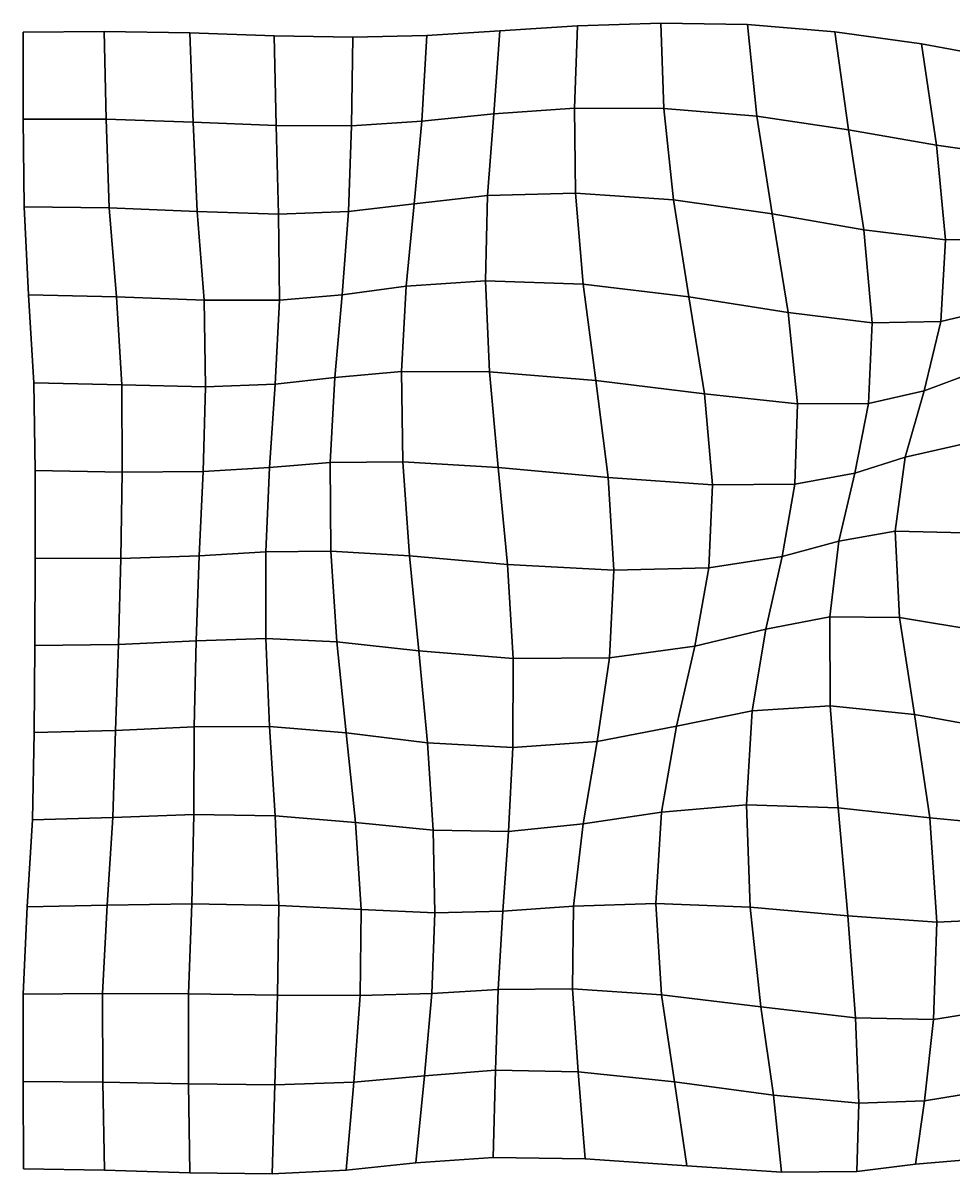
# Model space of a CAD drawing. Extents: x -161 to 229, y -138 to 124.
# Drawn here: x -160.6 to 40.1, y -127.1 to 121 of the extents above; entities that cross this region are included whole.
import ezdxf

# ---------------------------------------------------------------- set-up
doc = ezdxf.new("R2010")
doc.units = 0

msp = doc.modelspace()

# ---------------------------------------------------------------- linework, layer by layer
for points in [[(-160.51889, 100.206902, -1.350484), (-142.672607, 100.2211, -1.417544), (-143.060898, 119.152657, -1.379522), (-160.54216, 119.004776, -1.329507)], [(-160.51889, 100.206902, -1.350484), (-160.54216, 119.004776, -1.329507), (-143.060898, 119.152657, -1.379522), (-142.672607, 100.2211, -1.417544)], [(-142.672607, 100.2211, -1.417544), (-123.917938, 99.605347, -1.398098), (-124.608162, 118.828033, -1.398664), (-143.060898, 119.152657, -1.379522)], [(-142.672607, 100.2211, -1.417544), (-143.060898, 119.152657, -1.379522), (-124.608162, 118.828033, -1.398664), (-123.917938, 99.605347, -1.398098)], [(-74.658783, 99.77108, -1.333879), (-59.130985, 101.381088, -1.158258), (-57.776791, 119.251335, -1.360651), (-73.548645, 118.254532, -1.523174)], [(-74.658783, 99.77108, -1.333879), (-73.548645, 118.254532, -1.523174), (-57.776791, 119.251335, -1.360651), (-59.130985, 101.381088, -1.158258)], [(-59.130985, 101.381088, -1.158258), (-41.726849, 102.612389, -0.76371), (-41.057915, 120.353127, -0.906787), (-57.776791, 119.251335, -1.360651)], [(-59.130985, 101.381088, -1.158258), (-57.776791, 119.251335, -1.360651), (-41.057915, 120.353127, -0.906787), (-41.726849, 102.612389, -0.76371)], [(-41.726849, 102.612389, -0.76371), (-22.471493, 102.557541, -0.380749), (-23.0812, 120.950951, -0.343269), (-41.057915, 120.353127, -0.906787)], [(-41.726849, 102.612389, -0.76371), (-41.057915, 120.353127, -0.906787), (-23.0812, 120.950951, -0.343269), (-22.471493, 102.557541, -0.380749)], [(-22.471493, 102.557541, -0.380749), (-2.432831, 100.884651, -0.346784), (-4.402767, 120.596924, -0.018966), (-23.0812, 120.950951, -0.343269)], [(-22.471493, 102.557541, -0.380749), (-23.0812, 120.950951, -0.343269), (-4.402767, 120.596924, -0.018966), (-2.432831, 100.884651, -0.346784)], [(-2.432831, 100.884651, -0.346784), (17.339508, 97.95549, -0.771732), (14.386477, 119.079758, -0.158898), (-4.402767, 120.596924, -0.018966)], [(-2.432831, 100.884651, -0.346784), (-4.402767, 120.596924, -0.018966), (14.386477, 119.079758, -0.158898), (17.339508, 97.95549, -0.771732)], [(17.339508, 97.95549, -0.771732), (36.316071, 94.650383, -1.379621), (33.092003, 116.441978, -0.65434), (14.386477, 119.079758, -0.158898)], [(17.339508, 97.95549, -0.771732), (14.386477, 119.079758, -0.158898), (33.092003, 116.441978, -0.65434), (36.316071, 94.650383, -1.379621)], [(-123.917938, 99.605347, -1.398098), (-105.990196, 98.848091, -1.339031), (-106.459496, 118.210686, -1.41278), (-124.608162, 118.828033, -1.398664)], [(-123.917938, 99.605347, -1.398098), (-124.608162, 118.828033, -1.398664), (-106.459496, 118.210686, -1.41278), (-105.990196, 98.848091, -1.339031)], [(-105.990196, 98.848091, -1.339031), (-89.754272, 98.776848, -1.335961), (-89.514626, 117.878281, -1.478416), (-106.459496, 118.210686, -1.41278)], [(-105.990196, 98.848091, -1.339031), (-106.459496, 118.210686, -1.41278), (-89.514626, 117.878281, -1.478416), (-89.754272, 98.776848, -1.335961)], [(-89.754272, 98.776848, -1.335961), (-74.658783, 99.77108, -1.333879), (-73.548645, 118.254532, -1.523174), (-89.514626, 117.878281, -1.478416)], [(-89.754272, 98.776848, -1.335961), (-89.514626, 117.878281, -1.478416), (-73.548645, 118.254532, -1.523174), (-74.658783, 99.77108, -1.333879)], [(36.316071, 94.650383, -1.379621), (54.323746, 92.058968, -1.671245), (51.72184, 113.031387, -1.115217), (33.092003, 116.441978, -0.65434)], [(36.316071, 94.650383, -1.379621), (33.092003, 116.441978, -0.65434), (51.72184, 113.031387, -1.115217), (54.323746, 92.058968, -1.671245)], [(-60.453434, 83.765572, -1.156112), (-41.52018, 84.311989, -0.947823), (-41.726849, 102.612389, -0.76371), (-59.130985, 101.381088, -1.158258)], [(-60.453434, 83.765572, -1.156112), (-59.130985, 101.381088, -1.158258), (-41.726849, 102.612389, -0.76371), (-41.52018, 84.311989, -0.947823)], [(-41.52018, 84.311989, -0.947823), (-20.39583, 82.879707, -0.758034), (-22.471493, 102.557541, -0.380749), (-41.726849, 102.612389, -0.76371)], [(-41.52018, 84.311989, -0.947823), (-41.726849, 102.612389, -0.76371), (-22.471493, 102.557541, -0.380749), (-20.39583, 82.879707, -0.758034)], [(-20.39583, 82.879707, -0.758034), (0.874922, 79.823151, -0.862395), (-2.432831, 100.884651, -0.346784), (-22.471493, 102.557541, -0.380749)], [(-20.39583, 82.879707, -0.758034), (-22.471493, 102.557541, -0.380749), (-2.432831, 100.884651, -0.346784), (0.874922, 79.823151, -0.862395)], [(-160.35849, 81.339775, -1.373978), (-142.0345, 81.115944, -1.444877), (-142.672607, 100.2211, -1.417544), (-160.51889, 100.206902, -1.350484)], [(-160.35849, 81.339775, -1.373978), (-160.51889, 100.206902, -1.350484), (-142.672607, 100.2211, -1.417544), (-142.0345, 81.115944, -1.444877)], [(-142.0345, 81.115944, -1.444877), (-123.013344, 80.311874, -1.352963), (-123.917938, 99.605347, -1.398098), (-142.672607, 100.2211, -1.417544)], [(-142.0345, 81.115944, -1.444877), (-142.672607, 100.2211, -1.417544), (-123.917938, 99.605347, -1.398098), (-123.013344, 80.311874, -1.352963)], [(-123.013344, 80.311874, -1.352963), (-105.496635, 79.757317, -1.194169), (-105.990196, 98.848091, -1.339031), (-123.917938, 99.605347, -1.398098)], [(-123.013344, 80.311874, -1.352963), (-123.917938, 99.605347, -1.398098), (-105.990196, 98.848091, -1.339031), (-105.496635, 79.757317, -1.194169)], [(-90.424072, 80.313591, -1.145429), (-76.306931, 81.985573, -1.194662), (-74.658783, 99.77108, -1.333879), (-89.754272, 98.776848, -1.335961)], [(-90.424072, 80.313591, -1.145429), (-89.754272, 98.776848, -1.335961), (-74.658783, 99.77108, -1.333879), (-76.306931, 81.985573, -1.194662)], [(-76.306931, 81.985573, -1.194662), (-60.453434, 83.765572, -1.156112), (-59.130985, 101.381088, -1.158258), (-74.658783, 99.77108, -1.333879)], [(-76.306931, 81.985573, -1.194662), (-74.658783, 99.77108, -1.333879), (-59.130985, 101.381088, -1.158258), (-60.453434, 83.765572, -1.156112)], [(0.874922, 79.823151, -0.862395), (20.616722, 76.416336, -1.287392), (17.339508, 97.95549, -0.771732), (-2.432831, 100.884651, -0.346784)], [(0.874922, 79.823151, -0.862395), (-2.432831, 100.884651, -0.346784), (17.339508, 97.95549, -0.771732), (20.616722, 76.416336, -1.287392)], [(-105.496635, 79.757317, -1.194169), (-90.424072, 80.313591, -1.145429), (-89.754272, 98.776848, -1.335961), (-105.990196, 98.848091, -1.339031)], [(-105.496635, 79.757317, -1.194169), (-105.990196, 98.848091, -1.339031), (-89.754272, 98.776848, -1.335961), (-90.424072, 80.313591, -1.145429)], [(20.616722, 76.416336, -1.287392), (38.222828, 74.210892, -1.703419), (36.316071, 94.650383, -1.379621), (17.339508, 97.95549, -0.771732)], [(20.616722, 76.416336, -1.287392), (17.339508, 97.95549, -0.771732), (36.316071, 94.650383, -1.379621), (38.222828, 74.210892, -1.703419)], [(38.222828, 74.210892, -1.703419), (53.948666, 74.336304, -1.655033), (54.323746, 92.058968, -1.671245), (36.316071, 94.650383, -1.379621)], [(38.222828, 74.210892, -1.703419), (36.316071, 94.650383, -1.379621), (54.323746, 92.058968, -1.671245), (53.948666, 74.336304, -1.655033)], [(-91.765335, 62.406403, -0.946359), (-77.999397, 64.273903, -1.167776), (-76.306931, 81.985573, -1.194662), (-90.424072, 80.313591, -1.145429)], [(-91.765335, 62.406403, -0.946359), (-90.424072, 80.313591, -1.145429), (-76.306931, 81.985573, -1.194662), (-77.999397, 64.273903, -1.167776)], [(-77.999397, 64.273903, -1.167776), (-60.906918, 65.424217, -1.400654), (-60.453434, 83.765572, -1.156112), (-76.306931, 81.985573, -1.194662)], [(-77.999397, 64.273903, -1.167776), (-76.306931, 81.985573, -1.194662), (-60.453434, 83.765572, -1.156112), (-60.906918, 65.424217, -1.400654)], [(-60.906918, 65.424217, -1.400654), (-39.858826, 64.670479, -1.419345), (-41.52018, 84.311989, -0.947823), (-60.453434, 83.765572, -1.156112)], [(-60.906918, 65.424217, -1.400654), (-60.453434, 83.765572, -1.156112), (-41.52018, 84.311989, -0.947823), (-39.858826, 64.670479, -1.419345)], [(-39.858826, 64.670479, -1.419345), (-17.059813, 61.970341, -1.281474), (-20.39583, 82.879707, -0.758034), (-41.52018, 84.311989, -0.947823)], [(-39.858826, 64.670479, -1.419345), (-41.52018, 84.311989, -0.947823), (-20.39583, 82.879707, -0.758034), (-17.059813, 61.970341, -1.281474)], [(-17.059813, 61.970341, -1.281474), (4.350442, 58.576202, -1.205654), (0.874922, 79.823151, -0.862395), (-20.39583, 82.879707, -0.758034)], [(-17.059813, 61.970341, -1.281474), (-20.39583, 82.879707, -0.758034), (0.874922, 79.823151, -0.862395), (4.350442, 58.576202, -1.205654)], [(-159.370438, 62.408154, -1.398671), (-140.450912, 61.97316, -1.458838), (-142.0345, 81.115944, -1.444877), (-160.35849, 81.339775, -1.373978)], [(-159.370438, 62.408154, -1.398671), (-160.35849, 81.339775, -1.373978), (-142.0345, 81.115944, -1.444877), (-140.450912, 61.97316, -1.458838)], [(-140.450912, 61.97316, -1.458838), (-121.548904, 61.249786, -1.263791), (-123.013344, 80.311874, -1.352963), (-142.0345, 81.115944, -1.444877)], [(-140.450912, 61.97316, -1.458838), (-142.0345, 81.115944, -1.444877), (-123.013344, 80.311874, -1.352963), (-121.548904, 61.249786, -1.263791)], [(-121.548904, 61.249786, -1.263791), (-105.31974, 61.210968, -0.99194), (-105.496635, 79.757317, -1.194169), (-123.013344, 80.311874, -1.352963)], [(-121.548904, 61.249786, -1.263791), (-123.013344, 80.311874, -1.352963), (-105.496635, 79.757317, -1.194169), (-105.31974, 61.210968, -0.99194)], [(-105.31974, 61.210968, -0.99194), (-91.765335, 62.406403, -0.946359), (-90.424072, 80.313591, -1.145429), (-105.496635, 79.757317, -1.194169)], [(-105.31974, 61.210968, -0.99194), (-105.496635, 79.757317, -1.194169), (-90.424072, 80.313591, -1.145429), (-91.765335, 62.406403, -0.946359)], [(4.350442, 58.576202, -1.205654), (22.442532, 56.333519, -1.252821), (20.616722, 76.416336, -1.287392), (0.874922, 79.823151, -0.862395)], [(4.350442, 58.576202, -1.205654), (0.874922, 79.823151, -0.862395), (20.616722, 76.416336, -1.287392), (22.442532, 56.333519, -1.252821)], [(22.442532, 56.333519, -1.252821), (37.265915, 56.646114, -1.210365), (38.222828, 74.210892, -1.703419), (20.616722, 76.416336, -1.287392)], [(22.442532, 56.333519, -1.252821), (20.616722, 76.416336, -1.287392), (38.222828, 74.210892, -1.703419), (37.265915, 56.646114, -1.210365)], [(37.265915, 56.646114, -1.210365), (50.242908, 59.742809, -0.797752), (53.948666, 74.336304, -1.655033), (38.222828, 74.210892, -1.703419)], [(37.265915, 56.646114, -1.210365), (38.222828, 74.210892, -1.703419), (53.948666, 74.336304, -1.655033), (50.242908, 59.742809, -0.797752)], [(-78.975105, 45.867401, -1.26014), (-60.037849, 45.810593, -1.861385), (-60.906918, 65.424217, -1.400654), (-77.999397, 64.273903, -1.167776)], [(-78.975105, 45.867401, -1.26014), (-77.999397, 64.273903, -1.167776), (-60.906918, 65.424217, -1.400654), (-60.037849, 45.810593, -1.861385)], [(-60.037849, 45.810593, -1.861385), (-37.099655, 43.917477, -2.085652), (-39.858826, 64.670479, -1.419345), (-60.906918, 65.424217, -1.400654)], [(-60.037849, 45.810593, -1.861385), (-60.906918, 65.424217, -1.400654), (-39.858826, 64.670479, -1.419345), (-37.099655, 43.917477, -2.085652)], [(-37.099655, 43.917477, -2.085652), (-13.723707, 41.032642, -1.793553), (-17.059813, 61.970341, -1.281474), (-39.858826, 64.670479, -1.419345)], [(-37.099655, 43.917477, -2.085652), (-39.858826, 64.670479, -1.419345), (-17.059813, 61.970341, -1.281474), (-13.723707, 41.032642, -1.793553)], [(-158.26004, 43.454094, -1.423169), (-139.314026, 42.957424, -1.461631), (-140.450912, 61.97316, -1.458838), (-159.370438, 62.408154, -1.398671)], [(-158.26004, 43.454094, -1.423169), (-159.370438, 62.408154, -1.398671), (-140.450912, 61.97316, -1.458838), (-139.314026, 42.957424, -1.461631)], [(-106.24868, 43.12743, -0.751917), (-93.394592, 44.553463, -0.759688), (-91.765335, 62.406403, -0.946359), (-105.31974, 61.210968, -0.99194)], [(-106.24868, 43.12743, -0.751917), (-105.31974, 61.210968, -0.99194), (-91.765335, 62.406403, -0.946359), (-93.394592, 44.553463, -0.759688)], [(-93.394592, 44.553463, -0.759688), (-78.975105, 45.867401, -1.26014), (-77.999397, 64.273903, -1.167776), (-91.765335, 62.406403, -0.946359)], [(-93.394592, 44.553463, -0.759688), (-91.765335, 62.406403, -0.946359), (-77.999397, 64.273903, -1.167776), (-78.975105, 45.867401, -1.26014)], [(-139.314026, 42.957424, -1.461631), (-121.220764, 42.590012, -1.141538), (-121.548904, 61.249786, -1.263791), (-140.450912, 61.97316, -1.458838)], [(-139.314026, 42.957424, -1.461631), (-140.450912, 61.97316, -1.458838), (-121.548904, 61.249786, -1.263791), (-121.220764, 42.590012, -1.141538)], [(-121.220764, 42.590012, -1.141538), (-106.24868, 43.12743, -0.751917), (-105.31974, 61.210968, -0.99194), (-121.548904, 61.249786, -1.263791)], [(-121.220764, 42.590012, -1.141538), (-121.548904, 61.249786, -1.263791), (-105.31974, 61.210968, -0.99194), (-106.24868, 43.12743, -0.751917)], [(-13.723707, 41.032642, -1.793553), (6.326408, 38.878426, -1.194698), (4.350442, 58.576202, -1.205654), (-17.059813, 61.970341, -1.281474)], [(-13.723707, 41.032642, -1.793553), (-17.059813, 61.970341, -1.281474), (4.350442, 58.576202, -1.205654), (6.326408, 38.878426, -1.194698)], [(33.677258, 41.702492, 0.10198), (45.201103, 45.981449, 0.764646), (50.242908, 59.742809, -0.797752), (37.265915, 56.646114, -1.210365)], [(33.677258, 41.702492, 0.10198), (37.265915, 56.646114, -1.210365), (50.242908, 59.742809, -0.797752), (45.201103, 45.981449, 0.764646)], [(6.326408, 38.878426, -1.194698), (21.657001, 38.982094, -0.538232), (22.442532, 56.333519, -1.252821), (4.350442, 58.576202, -1.205654)], [(6.326408, 38.878426, -1.194698), (4.350442, 58.576202, -1.205654), (22.442532, 56.333519, -1.252821), (21.657001, 38.982094, -0.538232)], [(21.657001, 38.982094, -0.538232), (33.677258, 41.702492, 0.10198), (37.265915, 56.646114, -1.210365), (22.442532, 56.333519, -1.252821)], [(21.657001, 38.982094, -0.538232), (22.442532, 56.333519, -1.252821), (37.265915, 56.646114, -1.210365), (33.677258, 41.702492, 0.10198)], [(-94.408295, 26.217476, -0.574484), (-78.711784, 26.40266, -1.414841), (-78.975105, 45.867401, -1.26014), (-93.394592, 44.553463, -0.759688)], [(-94.408295, 26.217476, -0.574484), (-93.394592, 44.553463, -0.759688), (-78.975105, 45.867401, -1.26014), (-78.711784, 26.40266, -1.414841)], [(-78.711784, 26.40266, -1.414841), (-58.151173, 25.169474, -2.451114), (-60.037849, 45.810593, -1.861385), (-78.975105, 45.867401, -1.26014)], [(-78.711784, 26.40266, -1.414841), (-78.975105, 45.867401, -1.26014), (-60.037849, 45.810593, -1.861385), (-58.151173, 25.169474, -2.451114)], [(-58.151173, 25.169474, -2.451114), (-34.455402, 23.045593, -2.875261), (-37.099655, 43.917477, -2.085652), (-60.037849, 45.810593, -1.861385)], [(-58.151173, 25.169474, -2.451114), (-60.037849, 45.810593, -1.861385), (-37.099655, 43.917477, -2.085652), (-34.455402, 23.045593, -2.875261)], [(29.541651, 27.385429, 1.970367), (41.918884, 30.182747, 2.817664), (45.201103, 45.981449, 0.764646), (33.677258, 41.702492, 0.10198)], [(29.541651, 27.385429, 1.970367), (33.677258, 41.702492, 0.10198), (45.201103, 45.981449, 0.764646), (41.918884, 30.182747, 2.817664)], [(-157.995361, 24.52713, -1.447607), (-139.19046, 24.160812, -1.463115), (-139.314026, 42.957424, -1.461631), (-158.26004, 43.454094, -1.423169)], [(-157.995361, 24.52713, -1.447607), (-158.26004, 43.454094, -1.423169), (-139.314026, 42.957424, -1.461631), (-139.19046, 24.160812, -1.463115)], [(-139.19046, 24.160812, -1.463115), (-121.782555, 24.284273, -1.00926), (-121.220764, 42.590012, -1.141538), (-139.314026, 42.957424, -1.461631)], [(-139.19046, 24.160812, -1.463115), (-139.314026, 42.957424, -1.461631), (-121.220764, 42.590012, -1.141538), (-121.782555, 24.284273, -1.00926)], [(-121.782555, 24.284273, -1.00926), (-107.463333, 25.167843, -0.493907), (-106.24868, 43.12743, -0.751917), (-121.220764, 42.590012, -1.141538)], [(-121.782555, 24.284273, -1.00926), (-121.220764, 42.590012, -1.141538), (-106.24868, 43.12743, -0.751917), (-107.463333, 25.167843, -0.493907)], [(-107.463333, 25.167843, -0.493907), (-94.408295, 26.217476, -0.574484), (-93.394592, 44.553463, -0.759688), (-106.24868, 43.12743, -0.751917)], [(-107.463333, 25.167843, -0.493907), (-106.24868, 43.12743, -0.751917), (-93.394592, 44.553463, -0.759688), (-94.408295, 26.217476, -0.574484)], [(-34.455402, 23.045593, -2.875261), (-11.974844, 21.41374, -2.292927), (-13.723707, 41.032642, -1.793553), (-37.099655, 43.917477, -2.085652)], [(-34.455402, 23.045593, -2.875261), (-37.099655, 43.917477, -2.085652), (-13.723707, 41.032642, -1.793553), (-11.974844, 21.41374, -2.292927)], [(-11.974844, 21.41374, -2.292927), (5.797549, 21.598734, -0.934814), (6.326408, 38.878426, -1.194698), (-13.723707, 41.032642, -1.793553)], [(-11.974844, 21.41374, -2.292927), (-13.723707, 41.032642, -1.793553), (6.326408, 38.878426, -1.194698), (5.797549, 21.598734, -0.934814)], [(18.691084, 23.922886, 0.644669), (29.541651, 27.385429, 1.970367), (33.677258, 41.702492, 0.10198), (21.657001, 38.982094, -0.538232)], [(18.691084, 23.922886, 0.644669), (21.657001, 38.982094, -0.538232), (33.677258, 41.702492, 0.10198), (29.541651, 27.385429, 1.970367)], [(5.797549, 21.598734, -0.934814), (18.691084, 23.922886, 0.644669), (21.657001, 38.982094, -0.538232), (6.326408, 38.878426, -1.194698)], [(5.797549, 21.598734, -0.934814), (6.326408, 38.878426, -1.194698), (21.657001, 38.982094, -0.538232), (18.691084, 23.922886, 0.644669)], [(27.361647, 11.452346, 3.932813), (42.37825, 11.118877, 5.164756), (41.918884, 30.182747, 2.817664), (29.541651, 27.385429, 1.970367)], [(27.361647, 11.452346, 3.932813), (29.541651, 27.385429, 1.970367), (41.918884, 30.182747, 2.817664), (42.37825, 11.118877, 5.164756)], [(15.287031, 9.28474, 1.77465), (27.361647, 11.452346, 3.932813), (29.541651, 27.385429, 1.970367), (18.691084, 23.922886, 0.644669)], [(15.287031, 9.28474, 1.77465), (18.691084, 23.922886, 0.644669), (29.541651, 27.385429, 1.970367), (27.361647, 11.452346, 3.932813)], [(-122.580338, 6.121676, -0.900028), (-108.234337, 6.973966, -0.237979), (-107.463333, 25.167843, -0.493907), (-121.782555, 24.284273, -1.00926)], [(-122.580338, 6.121676, -0.900028), (-121.782555, 24.284273, -1.00926), (-107.463333, 25.167843, -0.493907), (-108.234337, 6.973966, -0.237979)], [(-108.234337, 6.973966, -0.237979), (-94.265816, 7.173725, -0.35086), (-94.408295, 26.217476, -0.574484), (-107.463333, 25.167843, -0.493907)], [(-108.234337, 6.973966, -0.237979), (-107.463333, 25.167843, -0.493907), (-94.408295, 26.217476, -0.574484), (-94.265816, 7.173725, -0.35086)], [(-94.265816, 7.173725, -0.35086), (-77.29644, 6.125152, -1.515989), (-78.711784, 26.40266, -1.414841), (-94.408295, 26.217476, -0.574484)], [(-94.265816, 7.173725, -0.35086), (-94.408295, 26.217476, -0.574484), (-78.711784, 26.40266, -1.414841), (-77.29644, 6.125152, -1.515989)], [(-77.29644, 6.125152, -1.515989), (-56.149895, 4.295862, -3.031614), (-58.151173, 25.169474, -2.451114), (-78.711784, 26.40266, -1.414841)], [(-77.29644, 6.125152, -1.515989), (-78.711784, 26.40266, -1.414841), (-58.151173, 25.169474, -2.451114), (-56.149895, 4.295862, -3.031614)], [(-56.149895, 4.295862, -3.031614), (-33.267071, 3.025545, -3.741659), (-34.455402, 23.045593, -2.875261), (-58.151173, 25.169474, -2.451114)], [(-56.149895, 4.295862, -3.031614), (-58.151173, 25.169474, -2.451114), (-34.455402, 23.045593, -2.875261), (-33.267071, 3.025545, -3.741659)], [(-157.938461, 5.657785, -1.472435), (-139.466721, 5.562202, -1.47866), (-139.19046, 24.160812, -1.463115), (-157.995361, 24.52713, -1.447607)], [(-157.938461, 5.657785, -1.472435), (-157.995361, 24.52713, -1.447607), (-139.19046, 24.160812, -1.463115), (-139.466721, 5.562202, -1.47866)], [(-139.466721, 5.562202, -1.47866), (-122.580338, 6.121676, -0.900028), (-121.782555, 24.284273, -1.00926), (-139.19046, 24.160812, -1.463115)], [(-139.466721, 5.562202, -1.47866), (-139.19046, 24.160812, -1.463115), (-121.782555, 24.284273, -1.00926), (-122.580338, 6.121676, -0.900028)], [(-33.267071, 3.025545, -3.741659), (-12.742615, 3.553256, -2.936313), (-11.974844, 21.41374, -2.292927), (-34.455402, 23.045593, -2.875261)], [(-33.267071, 3.025545, -3.741659), (-34.455402, 23.045593, -2.875261), (-11.974844, 21.41374, -2.292927), (-12.742615, 3.553256, -2.936313)], [(3.067607, 6.033027, -0.814119), (15.287031, 9.28474, 1.77465), (18.691084, 23.922886, 0.644669), (5.797549, 21.598734, -0.934814)], [(3.067607, 6.033027, -0.814119), (5.797549, 21.598734, -0.934814), (18.691084, 23.922886, 0.644669), (15.287031, 9.28474, 1.77465)], [(-12.742615, 3.553256, -2.936313), (3.067607, 6.033027, -0.814119), (5.797549, 21.598734, -0.934814), (-11.974844, 21.41374, -2.292927)], [(-12.742615, 3.553256, -2.936313), (-11.974844, 21.41374, -2.292927), (5.797549, 21.598734, -0.934814), (3.067607, 6.033027, -0.814119)], [(13.280121, -7.01137, 2.117778), (28.334545, -7.137943, 5.261172), (27.361647, 11.452346, 3.932813), (15.287031, 9.28474, 1.77465)], [(13.280121, -7.01137, 2.117778), (15.287031, 9.28474, 1.77465), (27.361647, 11.452346, 3.932813), (28.334545, -7.137943, 5.261172)], [(28.334545, -7.137943, 5.261172), (46.099564, -10.122339, 7.300711), (42.37825, 11.118877, 5.164756), (27.361647, 11.452346, 3.932813)], [(28.334545, -7.137943, 5.261172), (27.361647, 11.452346, 3.932813), (42.37825, 11.118877, 5.164756), (46.099564, -10.122339, 7.300711)], [(-0.516982, -9.640874, -1.346668), (13.280121, -7.01137, 2.117778), (15.287031, 9.28474, 1.77465), (3.067607, 6.033027, -0.814119)], [(-0.516982, -9.640874, -1.346668), (3.067607, 6.033027, -0.814119), (15.287031, 9.28474, 1.77465), (13.280121, -7.01137, 2.117778)], [(-158.015854, -13.154057, -1.497427), (-139.996353, -12.94943, -1.526065), (-139.466721, 5.562202, -1.47866), (-157.938461, 5.657785, -1.472435)], [(-158.015854, -13.154057, -1.497427), (-157.938461, 5.657785, -1.472435), (-139.466721, 5.562202, -1.47866), (-139.996353, -12.94943, -1.526065)], [(-139.996353, -12.94943, -1.526065), (-123.27993, -12.147017, -0.856452), (-122.580338, 6.121676, -0.900028), (-139.466721, 5.562202, -1.47866)], [(-139.996353, -12.94943, -1.526065), (-139.466721, 5.562202, -1.47866), (-122.580338, 6.121676, -0.900028), (-123.27993, -12.147017, -0.856452)], [(-123.27993, -12.147017, -0.856452), (-108.212433, -11.638175, -0.014906), (-108.234337, 6.973966, -0.237979), (-122.580338, 6.121676, -0.900028)], [(-123.27993, -12.147017, -0.856452), (-122.580338, 6.121676, -0.900028), (-108.234337, 6.973966, -0.237979), (-108.212433, -11.638175, -0.014906)], [(-108.212433, -11.638175, -0.014906), (-92.968674, -12.387716, -0.043584), (-94.265816, 7.173725, -0.35086), (-108.234337, 6.973966, -0.237979)], [(-108.212433, -11.638175, -0.014906), (-108.234337, 6.973966, -0.237979), (-94.265816, 7.173725, -0.35086), (-92.968674, -12.387716, -0.043584)], [(-92.968674, -12.387716, -0.043584), (-75.304779, -14.294187, -1.411954), (-77.29644, 6.125152, -1.515989), (-94.265816, 7.173725, -0.35086)], [(-92.968674, -12.387716, -0.043584), (-94.265816, 7.173725, -0.35086), (-77.29644, 6.125152, -1.515989), (-75.304779, -14.294187, -1.411954)], [(-75.304779, -14.294187, -1.411954), (-54.968643, -15.983103, -3.407748), (-56.149895, 4.295862, -3.031614), (-77.29644, 6.125152, -1.515989)], [(-75.304779, -14.294187, -1.411954), (-77.29644, 6.125152, -1.515989), (-56.149895, 4.295862, -3.031614), (-54.968643, -15.983103, -3.407748)], [(-15.765402, -13.307621, -3.909957), (-0.516982, -9.640874, -1.346668), (3.067607, 6.033027, -0.814119), (-12.742615, 3.553256, -2.936313)], [(-15.765402, -13.307621, -3.909957), (-12.742615, 3.553256, -2.936313), (3.067607, 6.033027, -0.814119), (-0.516982, -9.640874, -1.346668)], [(-54.968643, -15.983103, -3.407748), (-34.197758, -15.822126, -4.599677), (-33.267071, 3.025545, -3.741659), (-56.149895, 4.295862, -3.031614)], [(-54.968643, -15.983103, -3.407748), (-56.149895, 4.295862, -3.031614), (-33.267071, 3.025545, -3.741659), (-34.197758, -15.822126, -4.599677)], [(-34.197758, -15.822126, -4.599677), (-15.765402, -13.307621, -3.909957), (-12.742615, 3.553256, -2.936313), (-33.267071, 3.025545, -3.741659)], [(-34.197758, -15.822126, -4.599677), (-33.267071, 3.025545, -3.741659), (-12.742615, 3.553256, -2.936313), (-15.765402, -13.307621, -3.909957)], [(-3.419016, -27.254576, -2.885636), (13.411386, -26.194996, 0.957304), (13.280121, -7.01137, 2.117778), (-0.516982, -9.640874, -1.346668)], [(-3.419016, -27.254576, -2.885636), (-0.516982, -9.640874, -1.346668), (13.280121, -7.01137, 2.117778), (13.411386, -26.194996, 0.957304)], [(13.411386, -26.194996, 0.957304), (31.581524, -28.057755, 4.996436), (28.334545, -7.137943, 5.261172), (13.280121, -7.01137, 2.117778)], [(13.411386, -26.194996, 0.957304), (13.280121, -7.01137, 2.117778), (28.334545, -7.137943, 5.261172), (31.581524, -28.057755, 4.996436)], [(31.581524, -28.057755, 4.996436), (50.572617, -31.511581, 8.186146), (46.099564, -10.122339, 7.300711), (28.334545, -7.137943, 5.261172)], [(31.581524, -28.057755, 4.996436), (28.334545, -7.137943, 5.261172), (46.099564, -10.122339, 7.300711), (50.572617, -31.511581, 8.186146)], [(-19.750271, -30.534288, -5.21033), (-3.419016, -27.254576, -2.885636), (-0.516982, -9.640874, -1.346668), (-15.765402, -13.307621, -3.909957)], [(-19.750271, -30.534288, -5.21033), (-15.765402, -13.307621, -3.909957), (-0.516982, -9.640874, -1.346668), (-3.419016, -27.254576, -2.885636)], [(-140.620239, -31.513914, -1.618462), (-123.675262, -30.701965, -0.925276), (-123.27993, -12.147017, -0.856452), (-139.996353, -12.94943, -1.526065)], [(-140.620239, -31.513914, -1.618462), (-139.996353, -12.94943, -1.526065), (-123.27993, -12.147017, -0.856452), (-123.675262, -30.701965, -0.925276)], [(-123.675262, -30.701965, -0.925276), (-107.423401, -30.634727, 0.120279), (-108.212433, -11.638175, -0.014906), (-123.27993, -12.147017, -0.856452)], [(-123.675262, -30.701965, -0.925276), (-123.27993, -12.147017, -0.856452), (-108.212433, -11.638175, -0.014906), (-107.423401, -30.634727, 0.120279)], [(-107.423401, -30.634727, 0.120279), (-90.965118, -32.018795, 0.355292), (-92.968674, -12.387716, -0.043584), (-108.212433, -11.638175, -0.014906)], [(-107.423401, -30.634727, 0.120279), (-108.212433, -11.638175, -0.014906), (-92.968674, -12.387716, -0.043584), (-90.965118, -32.018795, 0.355292)], [(-90.965118, -32.018795, 0.355292), (-73.429565, -34.129768, -0.968), (-75.304779, -14.294187, -1.411954), (-92.968674, -12.387716, -0.043584)], [(-90.965118, -32.018795, 0.355292), (-92.968674, -12.387716, -0.043584), (-75.304779, -14.294187, -1.411954), (-73.429565, -34.129768, -0.968)], [(-158.204041, -31.932894, -1.520167), (-140.620239, -31.513914, -1.618462), (-139.996353, -12.94943, -1.526065), (-158.015854, -13.154057, -1.497427)], [(-158.204041, -31.932894, -1.520167), (-158.015854, -13.154057, -1.497427), (-139.996353, -12.94943, -1.526065), (-140.620239, -31.513914, -1.618462)], [(-73.429565, -34.129768, -0.968), (-55.008984, -35.185558, -3.336761), (-54.968643, -15.983103, -3.407748), (-75.304779, -14.294187, -1.411954)], [(-73.429565, -34.129768, -0.968), (-75.304779, -14.294187, -1.411954), (-54.968643, -15.983103, -3.407748), (-55.008984, -35.185558, -3.336761)], [(-36.828163, -33.852829, -5.230492), (-19.750271, -30.534288, -5.21033), (-15.765402, -13.307621, -3.909957), (-34.197758, -15.822126, -4.599677)], [(-36.828163, -33.852829, -5.230492), (-34.197758, -15.822126, -4.599677), (-15.765402, -13.307621, -3.909957), (-19.750271, -30.534288, -5.21033)], [(-55.008984, -35.185558, -3.336761), (-36.828163, -33.852829, -5.230492), (-34.197758, -15.822126, -4.599677), (-54.968643, -15.983103, -3.407748)], [(-55.008984, -35.185558, -3.336761), (-54.968643, -15.983103, -3.407748), (-34.197758, -15.822126, -4.599677), (-36.828163, -33.852829, -5.230492)], [(-23.002403, -49.076572, -6.440531), (-4.621902, -47.533623, -5.233939), (-3.419016, -27.254576, -2.885636), (-19.750271, -30.534288, -5.21033)], [(-23.002403, -49.076572, -6.440531), (-19.750271, -30.534288, -5.21033), (-3.419016, -27.254576, -2.885636), (-4.621902, -47.533623, -5.233939)], [(-4.621902, -47.533623, -5.233939), (15.107456, -48.164974, -1.90493), (13.411386, -26.194996, 0.957304), (-3.419016, -27.254576, -2.885636)], [(-4.621902, -47.533623, -5.233939), (-3.419016, -27.254576, -2.885636), (13.411386, -26.194996, 0.957304), (15.107456, -48.164974, -1.90493)], [(15.107456, -48.164974, -1.90493), (34.889828, -50.34803, 2.44195), (31.581524, -28.057755, 4.996436), (13.411386, -26.194996, 0.957304)], [(15.107456, -48.164974, -1.90493), (13.411386, -26.194996, 0.957304), (31.581524, -28.057755, 4.996436), (34.889828, -50.34803, 2.44195)], [(34.889828, -50.34803, 2.44195), (52.94408, -52.053558, 6.606542), (50.572617, -31.511581, 8.186146), (31.581524, -28.057755, 4.996436)], [(34.889828, -50.34803, 2.44195), (31.581524, -28.057755, 4.996436), (50.572617, -31.511581, 8.186146), (52.94408, -52.053558, 6.606542)], [(-158.561188, -50.710033, -1.534289), (-141.251816, -50.236977, -1.753961), (-140.620239, -31.513914, -1.618462), (-158.204041, -31.932894, -1.520167)], [(-158.561188, -50.710033, -1.534289), (-158.204041, -31.932894, -1.520167), (-140.620239, -31.513914, -1.618462), (-141.251816, -50.236977, -1.753961)], [(-141.251816, -50.236977, -1.753961), (-123.781326, -49.609962, -1.143474), (-123.675262, -30.701965, -0.925276), (-140.620239, -31.513914, -1.618462)], [(-141.251816, -50.236977, -1.753961), (-140.620239, -31.513914, -1.618462), (-123.675262, -30.701965, -0.925276), (-123.781326, -49.609962, -1.143474)], [(-123.781326, -49.609962, -1.143474), (-106.254433, -49.860523, 0.083135), (-107.423401, -30.634727, 0.120279), (-123.675262, -30.701965, -0.925276)], [(-123.781326, -49.609962, -1.143474), (-123.675262, -30.701965, -0.925276), (-107.423401, -30.634727, 0.120279), (-106.254433, -49.860523, 0.083135)], [(-106.254433, -49.860523, 0.083135), (-88.953369, -51.302158, 0.76791), (-90.965118, -32.018795, 0.355292), (-107.423401, -30.634727, 0.120279)], [(-106.254433, -49.860523, 0.083135), (-107.423401, -30.634727, 0.120279), (-90.965118, -32.018795, 0.355292), (-88.953369, -51.302158, 0.76791)], [(-88.953369, -51.302158, 0.76791), (-72.179024, -52.94072, -0.153941), (-73.429565, -34.129768, -0.968), (-90.965118, -32.018795, 0.355292)], [(-88.953369, -51.302158, 0.76791), (-90.965118, -32.018795, 0.355292), (-73.429565, -34.129768, -0.968), (-72.179024, -52.94072, -0.153941)], [(-39.875633, -51.617832, -5.254262), (-23.002403, -49.076572, -6.440531), (-19.750271, -30.534288, -5.21033), (-36.828163, -33.852829, -5.230492)], [(-39.875633, -51.617832, -5.254262), (-36.828163, -33.852829, -5.230492), (-19.750271, -30.534288, -5.21033), (-23.002403, -49.076572, -6.440531)], [(-72.179024, -52.94072, -0.153941), (-55.97377, -53.248917, -2.602252), (-55.008984, -35.185558, -3.336761), (-73.429565, -34.129768, -0.968)], [(-72.179024, -52.94072, -0.153941), (-73.429565, -34.129768, -0.968), (-55.008984, -35.185558, -3.336761), (-55.97377, -53.248917, -2.602252)], [(-55.97377, -53.248917, -2.602252), (-39.875633, -51.617832, -5.254262), (-36.828163, -33.852829, -5.230492), (-55.008984, -35.185558, -3.336761)], [(-55.97377, -53.248917, -2.602252), (-55.008984, -35.185558, -3.336761), (-36.828163, -33.852829, -5.230492), (-39.875633, -51.617832, -5.254262)], [(-41.905788, -69.382294, -4.282688), (-24.18351, -68.752449, -6.842326), (-23.002403, -49.076572, -6.440531), (-39.875633, -51.617832, -5.254262)], [(-41.905788, -69.382294, -4.282688), (-39.875633, -51.617832, -5.254262), (-23.002403, -49.076572, -6.440531), (-24.18351, -68.752449, -6.842326)], [(-24.18351, -68.752449, -6.842326), (-3.864551, -69.529312, -7.439397), (-4.621902, -47.533623, -5.233939), (-23.002403, -49.076572, -6.440531)], [(-24.18351, -68.752449, -6.842326), (-23.002403, -49.076572, -6.440531), (-4.621902, -47.533623, -5.233939), (-3.864551, -69.529312, -7.439397)], [(-3.864551, -69.529312, -7.439397), (17.20756, -71.413284, -5.636413), (15.107456, -48.164974, -1.90493), (-4.621902, -47.533623, -5.233939)], [(-3.864551, -69.529312, -7.439397), (-4.621902, -47.533623, -5.233939), (15.107456, -48.164974, -1.90493), (17.20756, -71.413284, -5.636413)], [(17.20756, -71.413284, -5.636413), (36.362331, -72.820572, -2.02568), (34.889828, -50.34803, 2.44195), (15.107456, -48.164974, -1.90493)], [(17.20756, -71.413284, -5.636413), (15.107456, -48.164974, -1.90493), (34.889828, -50.34803, 2.44195), (36.362331, -72.820572, -2.02568)], [(-159.674103, -69.505516, -1.528836), (-142.418121, -69.148933, -1.905349), (-141.251816, -50.236977, -1.753961), (-158.561188, -50.710033, -1.534289)], [(-159.674103, -69.505516, -1.528836), (-158.561188, -50.710033, -1.534289), (-141.251816, -50.236977, -1.753961), (-142.418121, -69.148933, -1.905349)], [(-142.418121, -69.148933, -1.905349), (-124.163345, -68.831902, -1.513676), (-123.781326, -49.609962, -1.143474), (-141.251816, -50.236977, -1.753961)], [(-142.418121, -69.148933, -1.905349), (-141.251816, -50.236977, -1.753961), (-123.781326, -49.609962, -1.143474), (-124.163345, -68.831902, -1.513676)], [(-124.163345, -68.831902, -1.513676), (-105.464531, -69.176323, -0.21892), (-106.254433, -49.860523, 0.083135), (-123.781326, -49.609962, -1.143474)], [(-124.163345, -68.831902, -1.513676), (-123.781326, -49.609962, -1.143474), (-106.254433, -49.860523, 0.083135), (-105.464531, -69.176323, -0.21892)], [(-105.464531, -69.176323, -0.21892), (-87.711075, -70.100739, 1.010718), (-88.953369, -51.302158, 0.76791), (-106.254433, -49.860523, 0.083135)], [(-105.464531, -69.176323, -0.21892), (-106.254433, -49.860523, 0.083135), (-88.953369, -51.302158, 0.76791), (-87.711075, -70.100739, 1.010718)], [(-87.711075, -70.100739, 1.010718), (-71.81823, -70.766624, 0.862453), (-72.179024, -52.94072, -0.153941), (-88.953369, -51.302158, 0.76791)], [(-87.711075, -70.100739, 1.010718), (-88.953369, -51.302158, 0.76791), (-72.179024, -52.94072, -0.153941), (-71.81823, -70.766624, 0.862453)], [(-57.186081, -70.441277, -1.172128), (-41.905788, -69.382294, -4.282688), (-39.875633, -51.617832, -5.254262), (-55.97377, -53.248917, -2.602252)], [(-57.186081, -70.441277, -1.172128), (-55.97377, -53.248917, -2.602252), (-39.875633, -51.617832, -5.254262), (-41.905788, -69.382294, -4.282688)], [(36.362331, -72.820572, -2.02568), (51.975166, -72.090843, 2.258616), (52.94408, -52.053558, 6.606542), (34.889828, -50.34803, 2.44195)], [(36.362331, -72.820572, -2.02568), (34.889828, -50.34803, 2.44195), (52.94408, -52.053558, 6.606542), (51.975166, -72.090843, 2.258616)], [(-71.81823, -70.766624, 0.862453), (-57.186081, -70.441277, -1.172128), (-55.97377, -53.248917, -2.602252), (-72.179024, -52.94072, -0.153941)], [(-71.81823, -70.766624, 0.862453), (-72.179024, -52.94072, -0.153941), (-55.97377, -53.248917, -2.602252), (-57.186081, -70.441277, -1.172128)], [(-160.521896, -88.319527, -1.491328), (-143.437195, -88.193802, -2.017159), (-142.418121, -69.148933, -1.905349), (-159.674103, -69.505516, -1.528836)], [(-160.521896, -88.319527, -1.491328), (-159.674103, -69.505516, -1.528836), (-142.418121, -69.148933, -1.905349), (-143.437195, -88.193802, -2.017159)], [(-143.437195, -88.193802, -2.017159), (-124.933456, -88.242912, -1.97561), (-124.163345, -68.831902, -1.513676), (-142.418121, -69.148933, -1.905349)], [(-143.437195, -88.193802, -2.017159), (-142.418121, -69.148933, -1.905349), (-124.163345, -68.831902, -1.513676), (-124.933456, -88.242912, -1.97561)], [(-124.933456, -88.242912, -1.97561), (-105.759491, -88.521805, -0.828909), (-105.464531, -69.176323, -0.21892), (-124.163345, -68.831902, -1.513676)], [(-124.933456, -88.242912, -1.97561), (-124.163345, -68.831902, -1.513676), (-105.464531, -69.176323, -0.21892), (-105.759491, -88.521805, -0.828909)], [(-105.759491, -88.521805, -0.828909), (-87.904869, -88.6259, 0.84646), (-87.711075, -70.100739, 1.010718), (-105.464531, -69.176323, -0.21892)], [(-105.759491, -88.521805, -0.828909), (-105.464531, -69.176323, -0.21892), (-87.711075, -70.100739, 1.010718), (-87.904869, -88.6259, 0.84646)], [(-58.135731, -87.318542, 0.633155), (-42.15239, -87.12545, -2.248657), (-41.905788, -69.382294, -4.282688), (-57.186081, -70.441277, -1.172128)], [(-58.135731, -87.318542, 0.633155), (-57.186081, -70.441277, -1.172128), (-41.905788, -69.382294, -4.282688), (-42.15239, -87.12545, -2.248657)], [(-42.15239, -87.12545, -2.248657), (-22.935747, -88.441238, -5.714865), (-24.18351, -68.752449, -6.842326), (-41.905788, -69.382294, -4.282688)], [(-42.15239, -87.12545, -2.248657), (-41.905788, -69.382294, -4.282688), (-24.18351, -68.752449, -6.842326), (-22.935747, -88.441238, -5.714865)], [(-22.935747, -88.441238, -5.714865), (-1.579787, -91.037537, -8.146692), (-3.864551, -69.529312, -7.439397), (-24.18351, -68.752449, -6.842326)], [(-22.935747, -88.441238, -5.714865), (-24.18351, -68.752449, -6.842326), (-3.864551, -69.529312, -7.439397), (-1.579787, -91.037537, -8.146692)], [(-87.904869, -88.6259, 0.84646), (-72.480598, -88.142303, 1.691876), (-71.81823, -70.766624, 0.862453), (-87.711075, -70.100739, 1.010718)], [(-87.904869, -88.6259, 0.84646), (-87.711075, -70.100739, 1.010718), (-71.81823, -70.766624, 0.862453), (-72.480598, -88.142303, 1.691876)], [(-72.480598, -88.142303, 1.691876), (-58.135731, -87.318542, 0.633155), (-57.186081, -70.441277, -1.172128), (-71.81823, -70.766624, 0.862453)], [(-72.480598, -88.142303, 1.691876), (-71.81823, -70.766624, 0.862453), (-57.186081, -70.441277, -1.172128), (-58.135731, -87.318542, 0.633155)], [(-1.579787, -91.037537, -8.146692), (18.83437, -93.406029, -8.466434), (17.20756, -71.413284, -5.636413), (-3.864551, -69.529312, -7.439397)], [(-1.579787, -91.037537, -8.146692), (-3.864551, -69.529312, -7.439397), (17.20756, -71.413284, -5.636413), (18.83437, -93.406029, -8.466434)], [(18.83437, -93.406029, -8.466434), (35.642742, -93.790283, -6.605682), (36.362331, -72.820572, -2.02568), (17.20756, -71.413284, -5.636413)], [(18.83437, -93.406029, -8.466434), (17.20756, -71.413284, -5.636413), (36.362331, -72.820572, -2.02568), (35.642742, -93.790283, -6.605682)], [(35.642742, -93.790283, -6.605682), (48.729622, -91.673401, -3.361843), (51.975166, -72.090843, 2.258616), (36.362331, -72.820572, -2.02568)], [(35.642742, -93.790283, -6.605682), (36.362331, -72.820572, -2.02568), (51.975166, -72.090843, 2.258616), (48.729622, -91.673401, -3.361843)], [(-160.581055, -107.138535, -1.415466), (-143.370651, -107.253906, -2.020575), (-143.437195, -88.193802, -2.017159), (-160.521896, -88.319527, -1.491328)], [(-160.581055, -107.138535, -1.415466), (-160.521896, -88.319527, -1.491328), (-143.437195, -88.193802, -2.017159), (-143.370651, -107.253906, -2.020575)], [(-143.370651, -107.253906, -2.020575), (-124.884811, -107.649979, -2.397435), (-124.933456, -88.242912, -1.97561), (-143.437195, -88.193802, -2.017159)], [(-143.370651, -107.253906, -2.020575), (-143.437195, -88.193802, -2.017159), (-124.933456, -88.242912, -1.97561), (-124.884811, -107.649979, -2.397435)], [(-124.884811, -107.649979, -2.397435), (-106.290329, -107.859314, -1.669643), (-105.759491, -88.521805, -0.828909), (-124.933456, -88.242912, -1.97561)], [(-124.884811, -107.649979, -2.397435), (-124.933456, -88.242912, -1.97561), (-105.759491, -88.521805, -0.828909), (-106.290329, -107.859314, -1.669643)], [(-106.290329, -107.859314, -1.669643), (-89.263306, -107.26445, 0.118881), (-87.904869, -88.6259, 0.84646), (-105.759491, -88.521805, -0.828909)], [(-106.290329, -107.859314, -1.669643), (-105.759491, -88.521805, -0.828909), (-87.904869, -88.6259, 0.84646), (-89.263306, -107.26445, 0.118881)], [(-89.263306, -107.26445, 0.118881), (-74.044876, -105.88707, 1.851703), (-72.480598, -88.142303, 1.691876), (-87.904869, -88.6259, 0.84646)], [(-89.263306, -107.26445, 0.118881), (-87.904869, -88.6259, 0.84646), (-72.480598, -88.142303, 1.691876), (-74.044876, -105.88707, 1.851703)], [(-74.044876, -105.88707, 1.851703), (-58.772522, -104.712425, 2.12865), (-58.135731, -87.318542, 0.633155), (-72.480598, -88.142303, 1.691876)], [(-74.044876, -105.88707, 1.851703), (-72.480598, -88.142303, 1.691876), (-58.135731, -87.318542, 0.633155), (-58.772522, -104.712425, 2.12865)], [(-58.772522, -104.712425, 2.12865), (-40.946594, -105.020264, 0.303827), (-42.15239, -87.12545, -2.248657), (-58.135731, -87.318542, 0.633155)], [(-58.772522, -104.712425, 2.12865), (-58.135731, -87.318542, 0.633155), (-42.15239, -87.12545, -2.248657), (-40.946594, -105.020264, 0.303827)], [(-40.946594, -105.020264, 0.303827), (-20.136965, -107.186089, -3.04491), (-22.935747, -88.441238, -5.714865), (-42.15239, -87.12545, -2.248657)], [(-40.946594, -105.020264, 0.303827), (-42.15239, -87.12545, -2.248657), (-22.935747, -88.441238, -5.714865), (-20.136965, -107.186089, -3.04491)], [(-20.136965, -107.186089, -3.04491), (1.175184, -110.0867, -6.499902), (-1.579787, -91.037537, -8.146692), (-22.935747, -88.441238, -5.714865)], [(-20.136965, -107.186089, -3.04491), (-22.935747, -88.441238, -5.714865), (-1.579787, -91.037537, -8.146692), (1.175184, -110.0867, -6.499902)], [(1.175184, -110.0867, -6.499902), (19.588224, -111.828529, -8.670506), (18.83437, -93.406029, -8.466434), (-1.579787, -91.037537, -8.146692)], [(1.175184, -110.0867, -6.499902), (-1.579787, -91.037537, -8.146692), (18.83437, -93.406029, -8.466434), (19.588224, -111.828529, -8.670506)], [(33.73996, -111.324921, -8.914236), (45.605282, -109.386421, -7.512979), (48.729622, -91.673401, -3.361843), (35.642742, -93.790283, -6.605682)], [(33.73996, -111.324921, -8.914236), (35.642742, -93.790283, -6.605682), (48.729622, -91.673401, -3.361843), (45.605282, -109.386421, -7.512979)], [(19.588224, -111.828529, -8.670506), (33.73996, -111.324921, -8.914236), (35.642742, -93.790283, -6.605682), (18.83437, -93.406029, -8.466434)], [(19.588224, -111.828529, -8.670506), (18.83437, -93.406029, -8.466434), (35.642742, -93.790283, -6.605682), (33.73996, -111.324921, -8.914236)], [(-90.955528, -126.238182, -1.087525), (-75.906113, -124.651955, 1.042913), (-74.044876, -105.88707, 1.851703), (-89.263306, -107.26445, 0.118881)], [(-90.955528, -126.238182, -1.087525), (-89.263306, -107.26445, 0.118881), (-74.044876, -105.88707, 1.851703), (-75.906113, -124.651955, 1.042913)], [(-75.906113, -124.651955, 1.042913), (-59.25864, -123.486946, 2.544244), (-58.772522, -104.712425, 2.12865), (-74.044876, -105.88707, 1.851703)], [(-75.906113, -124.651955, 1.042913), (-74.044876, -105.88707, 1.851703), (-58.772522, -104.712425, 2.12865), (-59.25864, -123.486946, 2.544244)], [(-59.25864, -123.486946, 2.544244), (-39.402069, -123.782417, 2.301145), (-40.946594, -105.020264, 0.303827), (-58.772522, -104.712425, 2.12865)], [(-59.25864, -123.486946, 2.544244), (-58.772522, -104.712425, 2.12865), (-40.946594, -105.020264, 0.303827), (-39.402069, -123.782417, 2.301145)], [(-39.402069, -123.782417, 2.301145), (-17.536909, -125.328979, 0.173522), (-20.136965, -107.186089, -3.04491), (-40.946594, -105.020264, 0.303827)], [(-39.402069, -123.782417, 2.301145), (-40.946594, -105.020264, 0.303827), (-20.136965, -107.186089, -3.04491), (-17.536909, -125.328979, 0.173522)], [(-160.492035, -125.949905, -1.307774), (-143.009766, -126.203598, -1.862893), (-143.370651, -107.253906, -2.020575), (-160.581055, -107.138535, -1.415466)], [(-160.492035, -125.949905, -1.307774), (-160.581055, -107.138535, -1.415466), (-143.370651, -107.253906, -2.020575), (-143.009766, -126.203598, -1.862893)], [(-143.009766, -126.203598, -1.862893), (-124.629196, -126.822052, -2.603167), (-124.884811, -107.649979, -2.397435), (-143.370651, -107.253906, -2.020575)], [(-143.009766, -126.203598, -1.862893), (-143.370651, -107.253906, -2.020575), (-124.884811, -107.649979, -2.397435), (-124.629196, -126.822052, -2.603167)], [(-124.629196, -126.822052, -2.603167), (-106.878448, -127.055374, -2.507035), (-106.290329, -107.859314, -1.669643), (-124.884811, -107.649979, -2.397435)], [(-124.629196, -126.822052, -2.603167), (-124.884811, -107.649979, -2.397435), (-106.290329, -107.859314, -1.669643), (-106.878448, -127.055374, -2.507035)], [(-106.878448, -127.055374, -2.507035), (-90.955528, -126.238182, -1.087525), (-89.263306, -107.26445, 0.118881), (-106.290329, -107.859314, -1.669643)], [(-106.878448, -127.055374, -2.507035), (-106.290329, -107.859314, -1.669643), (-89.263306, -107.26445, 0.118881), (-90.955528, -126.238182, -1.087525)], [(-17.536909, -125.328979, 0.173522), (2.882478, -126.695763, -2.97768), (1.175184, -110.0867, -6.499902), (-20.136965, -107.186089, -3.04491)], [(-17.536909, -125.328979, 0.173522), (-20.136965, -107.186089, -3.04491), (1.175184, -110.0867, -6.499902), (2.882478, -126.695763, -2.97768)], [(2.882478, -126.695763, -2.97768), (19.127815, -126.525703, -5.901996), (19.588224, -111.828529, -8.670506), (1.175184, -110.0867, -6.499902)], [(2.882478, -126.695763, -2.97768), (1.175184, -110.0867, -6.499902), (19.588224, -111.828529, -8.670506), (19.127815, -126.525703, -5.901996)], [(19.127815, -126.525703, -5.901996), (31.787411, -124.966179, -7.688813), (33.73996, -111.324921, -8.914236), (19.588224, -111.828529, -8.670506)], [(19.127815, -126.525703, -5.901996), (19.588224, -111.828529, -8.670506), (33.73996, -111.324921, -8.914236), (31.787411, -124.966179, -7.688813)], [(31.787411, -124.966179, -7.688813), (44.470238, -123.840179, -8.127419), (45.605282, -109.386421, -7.512979), (33.73996, -111.324921, -8.914236)], [(31.787411, -124.966179, -7.688813), (33.73996, -111.324921, -8.914236), (45.605282, -109.386421, -7.512979), (44.470238, -123.840179, -8.127419)]]:
    msp.add_3dface(points)

doc.saveas('drawing.dxf')
